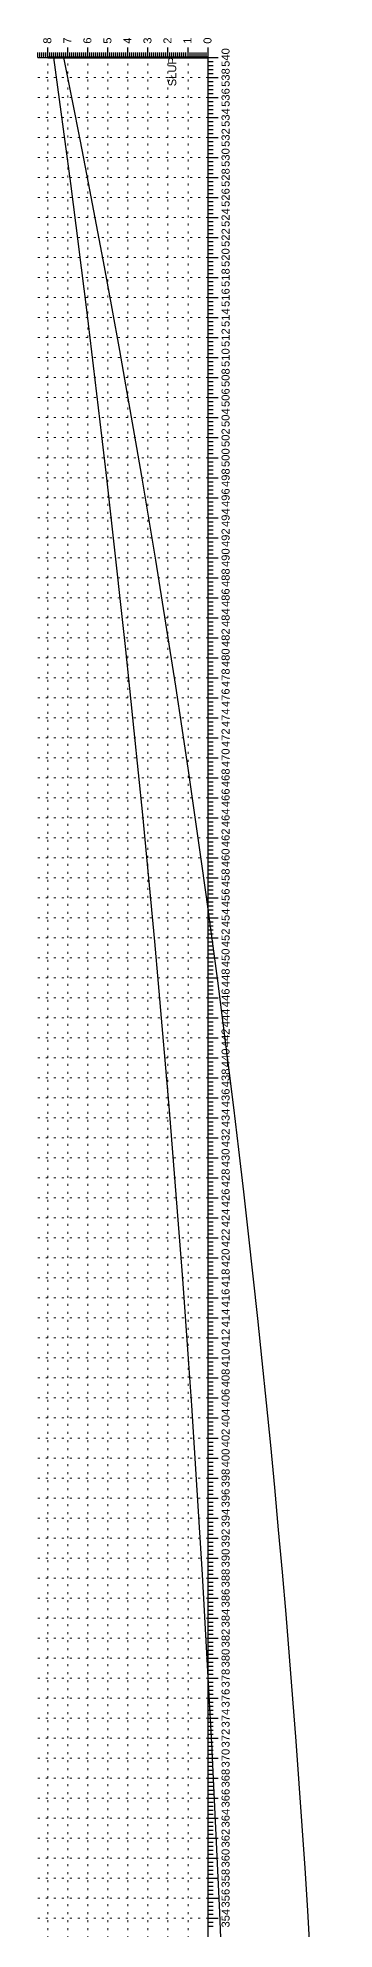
# Model space of a CAD drawing. Header units: inches. Extents: x -863 to 1426, y 1206 to 1480.
# Drawn here: x 420.5 to 435.3, y 1384.4 to 1479 of the extents above; entities that cross this region are included whole.
import ezdxf
from ezdxf.enums import TextEntityAlignment as Align

# ---------------------------------------------------------------- set-up
doc = ezdxf.new("R2010")
doc.units = ezdxf.units.IN
doc.header["$MEASUREMENT"] = 0
doc.linetypes.add('ACAD_ISO07W100', pattern=[3, 0, -3])
doc.styles.get("Standard").update_dxf_attribs({"font": 'arial.ttf'})

msp = doc.modelspace()

# ---------------------------------------------------------------- linework, layer by layer
for p, q in [((420.482, 1477.989), (420.482, 1478.239)), ((420.482, 1477.989), (428.982, 1477.989)), ((420.582, 1477.989), (420.582, 1478.239)), ((420.682, 1477.989), (420.682, 1478.239)), ((420.782, 1477.989), (420.782, 1478.239)), ((420.882, 1477.989), (420.882, 1478.239)), ((420.982, 1477.989), (420.982, 1478.489)), ((421.082, 1477.989), (421.082, 1478.239)), ((421.182, 1477.989), (421.182, 1478.239)), ((421.282, 1477.989), (421.282, 1478.239)), ((421.382, 1477.989), (421.382, 1478.239)), ((421.482, 1477.989), (421.482, 1478.239)), ((421.582, 1477.989), (421.582, 1478.239)), ((421.682, 1477.989), (421.682, 1478.239)), ((421.782, 1477.989), (421.782, 1478.239)), ((421.882, 1477.989), (421.882, 1478.239)), ((421.982, 1477.989), (421.982, 1478.489)), ((422.082, 1477.989), (422.082, 1478.239)), ((422.182, 1477.989), (422.182, 1478.239)), ((422.282, 1477.989), (422.282, 1478.239)), ((422.382, 1477.989), (422.382, 1478.239)), ((422.482, 1477.989), (422.482, 1478.239)), ((422.582, 1477.989), (422.582, 1478.239)), ((422.682, 1477.989), (422.682, 1478.239)), ((422.782, 1477.989), (422.782, 1478.239)), ((422.882, 1477.989), (422.882, 1478.239)), ((422.982, 1477.989), (422.982, 1478.489)), ((423.082, 1477.989), (423.082, 1478.239)), ((423.182, 1477.989), (423.182, 1478.239)), ((423.282, 1477.989), (423.282, 1478.239)), ((423.382, 1477.989), (423.382, 1478.239)), ((423.482, 1477.989), (423.482, 1478.239)), ((423.582, 1477.989), (423.582, 1478.239)), ((423.682, 1477.989), (423.682, 1478.239)), ((423.782, 1477.989), (423.782, 1478.239)), ((423.882, 1477.989), (423.882, 1478.239)), ((423.982, 1477.989), (423.982, 1478.489)), ((424.082, 1477.989), (424.082, 1478.239)), ((424.182, 1477.989), (424.182, 1478.239)), ((424.282, 1477.989), (424.282, 1478.239)), ((424.382, 1477.989), (424.382, 1478.239)), ((424.482, 1477.989), (424.482, 1478.239)), ((424.582, 1477.989), (424.582, 1478.239)), ((424.682, 1477.989), (424.682, 1478.239)), ((424.782, 1477.989), (424.782, 1478.239)), ((424.882, 1477.989), (424.882, 1478.239)), ((424.982, 1477.989), (424.982, 1478.489)), ((425.082, 1477.989), (425.082, 1478.239)), ((425.182, 1477.989), (425.182, 1478.239)), ((425.282, 1477.989), (425.282, 1478.239)), ((425.382, 1477.989), (425.382, 1478.239)), ((425.482, 1477.989), (425.482, 1478.239)), ((425.582, 1477.989), (425.582, 1478.239)), ((425.682, 1477.989), (425.682, 1478.239)), ((425.782, 1477.989), (425.782, 1478.239)), ((425.882, 1477.989), (425.882, 1478.239)), ((425.982, 1477.989), (425.982, 1478.489)), ((426.082, 1477.989), (426.082, 1478.239)), ((426.182, 1477.989), (426.182, 1478.239)), ((426.282, 1477.989), (426.282, 1478.239)), ((426.382, 1477.989), (426.382, 1478.239)), ((426.482, 1477.989), (426.482, 1478.239)), ((426.582, 1477.989), (426.582, 1478.239)), ((426.682, 1477.989), (426.682, 1478.239)), ((426.782, 1477.989), (426.782, 1478.239)), ((426.882, 1477.989), (426.882, 1478.239)), ((426.982, 1477.989), (426.982, 1478.489)), ((427.082, 1477.989), (427.082, 1478.239)), ((427.182, 1477.989), (427.182, 1478.239)), ((427.282, 1477.989), (427.282, 1478.239)), ((427.382, 1477.989), (427.382, 1478.239)), ((427.482, 1477.989), (427.482, 1478.239)), ((427.582, 1477.989), (427.582, 1478.239)), ((427.682, 1477.989), (427.682, 1478.239)), ((427.782, 1477.989), (427.782, 1478.239)), ((427.882, 1477.989), (427.882, 1478.239)), ((427.982, 1477.989), (427.982, 1478.489)), ((428.082, 1477.989), (428.082, 1478.239)), ((428.182, 1477.989), (428.182, 1478.239)), ((428.282, 1477.989), (428.282, 1478.239)), ((428.382, 1477.989), (428.382, 1478.239)), ((428.482, 1477.989), (428.482, 1478.239)), ((428.582, 1477.989), (428.582, 1478.239)), ((428.682, 1477.989), (428.682, 1478.239)), ((428.782, 1477.989), (428.782, 1478.239)), ((428.882, 1477.989), (428.882, 1478.239)), ((428.982, 1477.989), (428.982, 1478.489)), ((428.982, 1207.989), (428.982, 1477.989)), ((428.982, 1477.989), (429.482, 1477.989)), ((428.982, 1477.789), (429.232, 1477.789)), ((428.982, 1477.589), (429.232, 1477.589)), ((428.982, 1477.389), (429.232, 1477.389)), ((428.982, 1477.189), (429.232, 1477.189)), ((428.982, 1476.989), (429.482, 1476.989)), ((428.982, 1476.789), (429.232, 1476.789)), ((428.982, 1476.589), (429.232, 1476.589)), ((428.982, 1476.389), (429.232, 1476.389)), ((428.982, 1476.189), (429.232, 1476.189)), ((428.982, 1475.989), (429.482, 1475.989)), ((428.982, 1475.789), (429.232, 1475.789)), ((428.982, 1475.589), (429.232, 1475.589)), ((428.982, 1475.389), (429.232, 1475.389)), ((428.982, 1475.189), (429.232, 1475.189)), ((428.982, 1474.989), (429.482, 1474.989)), ((428.982, 1474.789), (429.232, 1474.789)), ((428.982, 1474.589), (429.232, 1474.589)), ((428.982, 1474.389), (429.232, 1474.389)), ((428.982, 1474.189), (429.232, 1474.189)), ((428.982, 1473.989), (429.482, 1473.989)), ((428.982, 1473.789), (429.232, 1473.789)), ((428.982, 1473.589), (429.232, 1473.589)), ((428.982, 1473.389), (429.232, 1473.389)), ((428.982, 1473.189), (429.232, 1473.189)), ((428.982, 1472.989), (429.482, 1472.989)), ((428.982, 1472.789), (429.232, 1472.789)), ((428.982, 1472.589), (429.232, 1472.589)), ((428.982, 1472.389), (429.232, 1472.389)), ((428.982, 1472.189), (429.232, 1472.189)), ((428.982, 1471.989), (429.482, 1471.989)), ((428.982, 1471.789), (429.232, 1471.789)), ((428.982, 1471.589), (429.232, 1471.589)), ((428.982, 1471.389), (429.232, 1471.389)), ((428.982, 1471.189), (429.232, 1471.189)), ((428.982, 1470.989), (429.482, 1470.989)), ((428.982, 1470.789), (429.232, 1470.789)), ((428.982, 1470.589), (429.232, 1470.589)), ((428.982, 1470.389), (429.232, 1470.389)), ((428.982, 1470.189), (429.232, 1470.189)), ((428.982, 1469.989), (429.482, 1469.989)), ((428.982, 1469.789), (429.232, 1469.789)), ((428.982, 1469.589), (429.232, 1469.589)), ((428.982, 1469.389), (429.232, 1469.389)), ((428.982, 1469.189), (429.232, 1469.189)), ((428.982, 1468.989), (429.482, 1468.989)), ((428.982, 1468.789), (429.232, 1468.789)), ((428.982, 1468.589), (429.232, 1468.589)), ((428.982, 1468.389), (429.232, 1468.389)), ((428.982, 1468.189), (429.232, 1468.189)), ((428.982, 1467.989), (429.482, 1467.989)), ((428.982, 1467.789), (429.232, 1467.789)), ((428.982, 1467.589), (429.232, 1467.589)), ((428.982, 1467.389), (429.232, 1467.389)), ((428.982, 1467.189), (429.232, 1467.189)), ((428.982, 1466.989), (429.482, 1466.989)), ((428.982, 1466.789), (429.232, 1466.789)), ((428.982, 1466.589), (429.232, 1466.589)), ((428.982, 1466.389), (429.232, 1466.389)), ((428.982, 1466.189), (429.232, 1466.189)), ((428.982, 1465.989), (429.482, 1465.989)), ((428.982, 1465.789), (429.232, 1465.789)), ((428.982, 1465.589), (429.232, 1465.589)), ((428.982, 1465.389), (429.232, 1465.389)), ((428.982, 1465.189), (429.232, 1465.189)), ((428.982, 1464.989), (429.482, 1464.989)), ((428.982, 1464.789), (429.232, 1464.789)), ((428.982, 1464.589), (429.232, 1464.589)), ((428.982, 1464.389), (429.232, 1464.389)), ((428.982, 1464.189), (429.232, 1464.189)), ((428.982, 1463.989), (429.482, 1463.989)), ((428.982, 1463.789), (429.232, 1463.789)), ((428.982, 1463.589), (429.232, 1463.589)), ((428.982, 1463.389), (429.232, 1463.389)), ((428.982, 1463.189), (429.232, 1463.189)), ((428.982, 1462.989), (429.482, 1462.989)), ((428.982, 1462.789), (429.232, 1462.789)), ((428.982, 1462.589), (429.232, 1462.589)), ((428.982, 1462.389), (429.232, 1462.389)), ((428.982, 1462.189), (429.232, 1462.189)), ((428.982, 1461.989), (429.482, 1461.989)), ((428.982, 1461.789), (429.232, 1461.789)), ((428.982, 1461.589), (429.232, 1461.589)), ((428.982, 1461.389), (429.232, 1461.389)), ((428.982, 1461.189), (429.232, 1461.189)), ((428.982, 1460.989), (429.482, 1460.989)), ((428.982, 1460.789), (429.232, 1460.789)), ((428.982, 1460.589), (429.232, 1460.589)), ((428.982, 1460.389), (429.232, 1460.389)), ((428.982, 1460.189), (429.232, 1460.189)), ((428.982, 1459.989), (429.482, 1459.989)), ((428.982, 1459.789), (429.232, 1459.789)), ((428.982, 1459.589), (429.232, 1459.589)), ((428.982, 1459.389), (429.232, 1459.389)), ((428.982, 1459.189), (429.232, 1459.189)), ((428.982, 1458.989), (429.482, 1458.989)), ((428.982, 1458.789), (429.232, 1458.789)), ((428.982, 1458.589), (429.232, 1458.589)), ((428.982, 1458.389), (429.232, 1458.389)), ((428.982, 1458.189), (429.232, 1458.189)), ((428.982, 1457.989), (429.482, 1457.989)), ((428.982, 1457.789), (429.232, 1457.789)), ((428.982, 1457.589), (429.232, 1457.589)), ((428.982, 1457.389), (429.232, 1457.389)), ((428.982, 1457.189), (429.232, 1457.189)), ((428.982, 1456.989), (429.482, 1456.989)), ((428.982, 1456.789), (429.232, 1456.789)), ((428.982, 1456.589), (429.232, 1456.589)), ((428.982, 1456.389), (429.232, 1456.389)), ((428.982, 1456.189), (429.232, 1456.189)), ((428.982, 1455.989), (429.482, 1455.989)), ((428.982, 1455.789), (429.232, 1455.789)), ((428.982, 1455.589), (429.232, 1455.589)), ((428.982, 1455.389), (429.232, 1455.389)), ((428.982, 1455.189), (429.232, 1455.189)), ((428.982, 1454.989), (429.482, 1454.989)), ((428.982, 1454.789), (429.232, 1454.789)), ((428.982, 1454.589), (429.232, 1454.589)), ((428.982, 1454.389), (429.232, 1454.389)), ((428.982, 1454.189), (429.232, 1454.189)), ((428.982, 1453.989), (429.482, 1453.989)), ((428.982, 1453.789), (429.232, 1453.789)), ((428.982, 1453.589), (429.232, 1453.589)), ((428.982, 1453.389), (429.232, 1453.389)), ((428.982, 1453.189), (429.232, 1453.189)), ((428.982, 1452.989), (429.482, 1452.989)), ((428.982, 1452.789), (429.232, 1452.789)), ((428.982, 1452.589), (429.232, 1452.589)), ((428.982, 1452.389), (429.232, 1452.389)), ((428.982, 1452.189), (429.232, 1452.189)), ((428.982, 1451.989), (429.482, 1451.989)), ((428.982, 1451.789), (429.232, 1451.789)), ((428.982, 1451.589), (429.232, 1451.589)), ((428.982, 1451.389), (429.232, 1451.389)), ((428.982, 1451.189), (429.232, 1451.189)), ((428.982, 1450.989), (429.482, 1450.989)), ((428.982, 1450.789), (429.232, 1450.789)), ((428.982, 1450.589), (429.232, 1450.589)), ((428.982, 1450.389), (429.232, 1450.389)), ((428.982, 1450.189), (429.232, 1450.189)), ((428.982, 1449.989), (429.482, 1449.989)), ((428.982, 1449.789), (429.232, 1449.789)), ((428.982, 1449.589), (429.232, 1449.589)), ((428.982, 1449.389), (429.232, 1449.389)), ((428.982, 1449.189), (429.232, 1449.189)), ((428.982, 1448.989), (429.482, 1448.989)), ((428.982, 1448.789), (429.232, 1448.789)), ((428.982, 1448.589), (429.232, 1448.589)), ((428.982, 1448.389), (429.232, 1448.389)), ((428.982, 1448.189), (429.232, 1448.189)), ((428.982, 1447.989), (429.482, 1447.989)), ((428.982, 1447.789), (429.232, 1447.789)), ((428.982, 1447.589), (429.232, 1447.589)), ((428.982, 1447.389), (429.232, 1447.389)), ((428.982, 1447.189), (429.232, 1447.189)), ((428.982, 1446.989), (429.482, 1446.989)), ((428.982, 1446.789), (429.232, 1446.789)), ((428.982, 1446.589), (429.232, 1446.589)), ((428.982, 1446.389), (429.232, 1446.389)), ((428.982, 1446.189), (429.232, 1446.189)), ((428.982, 1445.989), (429.482, 1445.989)), ((428.982, 1445.789), (429.232, 1445.789)), ((428.982, 1445.589), (429.232, 1445.589)), ((428.982, 1445.389), (429.232, 1445.389)), ((428.982, 1445.189), (429.232, 1445.189)), ((428.982, 1444.989), (429.482, 1444.989)), ((428.982, 1444.789), (429.232, 1444.789)), ((428.982, 1444.589), (429.232, 1444.589)), ((428.982, 1444.389), (429.232, 1444.389)), ((428.982, 1444.189), (429.232, 1444.189)), ((428.982, 1443.989), (429.482, 1443.989)), ((428.982, 1443.789), (429.232, 1443.789)), ((428.982, 1443.589), (429.232, 1443.589)), ((428.982, 1443.389), (429.232, 1443.389)), ((428.982, 1443.189), (429.232, 1443.189)), ((428.982, 1442.989), (429.482, 1442.989)), ((428.982, 1442.789), (429.232, 1442.789)), ((428.982, 1442.589), (429.232, 1442.589)), ((428.982, 1442.389), (429.232, 1442.389)), ((428.982, 1442.189), (429.232, 1442.189)), ((428.982, 1441.989), (429.482, 1441.989)), ((428.982, 1441.789), (429.232, 1441.789)), ((428.982, 1441.589), (429.232, 1441.589)), ((428.982, 1441.389), (429.232, 1441.389)), ((428.982, 1441.189), (429.232, 1441.189)), ((428.982, 1440.989), (429.482, 1440.989)), ((428.982, 1440.789), (429.232, 1440.789)), ((428.982, 1440.589), (429.232, 1440.589)), ((428.982, 1440.389), (429.232, 1440.389)), ((428.982, 1440.189), (429.232, 1440.189)), ((428.982, 1439.989), (429.482, 1439.989)), ((428.982, 1439.789), (429.232, 1439.789)), ((428.982, 1439.589), (429.232, 1439.589)), ((428.982, 1439.389), (429.232, 1439.389)), ((428.982, 1439.189), (429.232, 1439.189)), ((428.982, 1438.989), (429.482, 1438.989)), ((428.982, 1438.789), (429.232, 1438.789)), ((428.982, 1438.589), (429.232, 1438.589)), ((428.982, 1438.389), (429.232, 1438.389)), ((428.982, 1438.189), (429.232, 1438.189)), ((428.982, 1437.989), (429.482, 1437.989)), ((428.982, 1437.789), (429.232, 1437.789)), ((428.982, 1437.589), (429.232, 1437.589)), ((428.982, 1437.389), (429.232, 1437.389)), ((428.982, 1437.189), (429.232, 1437.189)), ((428.982, 1436.989), (429.482, 1436.989)), ((428.982, 1436.789), (429.232, 1436.789)), ((428.982, 1436.589), (429.232, 1436.589)), ((428.982, 1436.389), (429.232, 1436.389)), ((428.982, 1436.189), (429.232, 1436.189)), ((428.982, 1435.989), (429.482, 1435.989)), ((428.982, 1435.789), (429.232, 1435.789)), ((428.982, 1435.589), (429.232, 1435.589)), ((428.982, 1435.389), (429.232, 1435.389)), ((428.982, 1435.189), (429.232, 1435.189)), ((428.982, 1434.989), (429.482, 1434.989)), ((428.982, 1434.789), (429.232, 1434.789)), ((428.982, 1434.589), (429.232, 1434.589)), ((428.982, 1434.389), (429.232, 1434.389)), ((428.982, 1434.189), (429.232, 1434.189)), ((428.982, 1433.989), (429.482, 1433.989)), ((428.982, 1433.789), (429.232, 1433.789)), ((428.982, 1433.589), (429.232, 1433.589)), ((428.982, 1433.389), (429.232, 1433.389)), ((428.982, 1433.189), (429.232, 1433.189)), ((428.982, 1432.989), (429.482, 1432.989)), ((428.982, 1432.789), (429.232, 1432.789)), ((428.982, 1432.589), (429.232, 1432.589)), ((428.982, 1432.389), (429.232, 1432.389)), ((428.982, 1432.189), (429.232, 1432.189)), ((428.982, 1431.989), (429.482, 1431.989)), ((428.982, 1431.789), (429.232, 1431.789)), ((428.982, 1431.589), (429.232, 1431.589)), ((428.982, 1431.389), (429.232, 1431.389)), ((428.982, 1431.189), (429.232, 1431.189)), ((428.982, 1430.989), (429.482, 1430.989)), ((428.982, 1430.789), (429.232, 1430.789)), ((428.982, 1430.589), (429.232, 1430.589)), ((428.982, 1430.389), (429.232, 1430.389)), ((428.982, 1430.189), (429.232, 1430.189)), ((428.982, 1429.989), (429.482, 1429.989)), ((428.982, 1429.789), (429.232, 1429.789)), ((428.982, 1429.589), (429.232, 1429.589)), ((428.982, 1429.389), (429.232, 1429.389)), ((428.982, 1429.189), (429.232, 1429.189)), ((428.982, 1428.989), (429.482, 1428.989)), ((428.982, 1428.789), (429.232, 1428.789)), ((428.982, 1428.589), (429.232, 1428.589)), ((428.982, 1428.389), (429.232, 1428.389)), ((428.982, 1428.189), (429.232, 1428.189)), ((428.982, 1427.989), (429.482, 1427.989)), ((428.982, 1427.789), (429.232, 1427.789)), ((428.982, 1427.589), (429.232, 1427.589)), ((428.982, 1427.389), (429.232, 1427.389)), ((428.982, 1427.189), (429.232, 1427.189)), ((428.982, 1426.989), (429.482, 1426.989)), ((428.982, 1426.789), (429.232, 1426.789)), ((428.982, 1426.589), (429.232, 1426.589)), ((428.982, 1426.389), (429.232, 1426.389)), ((428.982, 1426.189), (429.232, 1426.189)), ((428.982, 1425.989), (429.482, 1425.989)), ((428.982, 1425.789), (429.232, 1425.789)), ((428.982, 1425.589), (429.232, 1425.589)), ((428.982, 1425.389), (429.232, 1425.389)), ((428.982, 1425.189), (429.232, 1425.189)), ((428.982, 1424.989), (429.482, 1424.989)), ((428.982, 1424.789), (429.232, 1424.789)), ((428.982, 1424.589), (429.232, 1424.589)), ((428.982, 1424.389), (429.232, 1424.389)), ((428.982, 1424.189), (429.232, 1424.189)), ((428.982, 1423.989), (429.482, 1423.989)), ((428.982, 1423.789), (429.232, 1423.789)), ((428.982, 1423.589), (429.232, 1423.589)), ((428.982, 1423.389), (429.232, 1423.389)), ((428.982, 1423.189), (429.232, 1423.189)), ((428.982, 1422.989), (429.482, 1422.989)), ((428.982, 1422.789), (429.232, 1422.789)), ((428.982, 1422.589), (429.232, 1422.589)), ((428.982, 1422.389), (429.232, 1422.389)), ((428.982, 1422.189), (429.232, 1422.189)), ((428.982, 1421.989), (429.482, 1421.989)), ((428.982, 1421.789), (429.232, 1421.789)), ((428.982, 1421.589), (429.232, 1421.589)), ((428.982, 1421.389), (429.232, 1421.389)), ((428.982, 1421.189), (429.232, 1421.189)), ((428.982, 1420.989), (429.482, 1420.989)), ((428.982, 1420.789), (429.232, 1420.789)), ((428.982, 1420.589), (429.232, 1420.589)), ((428.982, 1420.389), (429.232, 1420.389)), ((428.982, 1420.189), (429.232, 1420.189)), ((428.982, 1419.989), (429.482, 1419.989)), ((428.982, 1419.789), (429.232, 1419.789)), ((428.982, 1419.589), (429.232, 1419.589)), ((428.982, 1419.389), (429.232, 1419.389)), ((428.982, 1419.189), (429.232, 1419.189)), ((428.982, 1418.989), (429.482, 1418.989)), ((428.982, 1418.789), (429.232, 1418.789)), ((428.982, 1418.589), (429.232, 1418.589)), ((428.982, 1418.389), (429.232, 1418.389)), ((428.982, 1418.189), (429.232, 1418.189)), ((428.982, 1417.989), (429.482, 1417.989)), ((428.982, 1417.789), (429.232, 1417.789)), ((428.982, 1417.589), (429.232, 1417.589)), ((428.982, 1417.389), (429.232, 1417.389)), ((428.982, 1417.189), (429.232, 1417.189)), ((428.982, 1416.989), (429.482, 1416.989)), ((428.982, 1416.789), (429.232, 1416.789)), ((428.982, 1416.589), (429.232, 1416.589)), ((428.982, 1416.389), (429.232, 1416.389)), ((428.982, 1416.189), (429.232, 1416.189)), ((428.982, 1415.989), (429.482, 1415.989)), ((428.982, 1415.789), (429.232, 1415.789)), ((428.982, 1415.589), (429.232, 1415.589)), ((428.982, 1415.389), (429.232, 1415.389)), ((428.982, 1415.189), (429.232, 1415.189)), ((428.982, 1414.989), (429.482, 1414.989)), ((428.982, 1414.789), (429.232, 1414.789)), ((428.982, 1414.589), (429.232, 1414.589)), ((428.982, 1414.389), (429.232, 1414.389)), ((428.982, 1414.189), (429.232, 1414.189)), ((428.982, 1413.989), (429.482, 1413.989)), ((428.982, 1413.789), (429.232, 1413.789)), ((428.982, 1413.589), (429.232, 1413.589)), ((428.982, 1413.389), (429.232, 1413.389)), ((428.982, 1413.189), (429.232, 1413.189)), ((428.982, 1412.989), (429.482, 1412.989)), ((428.982, 1412.789), (429.232, 1412.789)), ((428.982, 1412.589), (429.232, 1412.589)), ((428.982, 1412.389), (429.232, 1412.389)), ((428.982, 1412.189), (429.232, 1412.189)), ((428.982, 1411.989), (429.482, 1411.989)), ((428.982, 1411.789), (429.232, 1411.789)), ((428.982, 1411.589), (429.232, 1411.589)), ((428.982, 1411.389), (429.232, 1411.389)), ((428.982, 1411.189), (429.232, 1411.189)), ((428.982, 1410.989), (429.482, 1410.989)), ((428.982, 1410.789), (429.232, 1410.789)), ((428.982, 1410.589), (429.232, 1410.589)), ((428.982, 1410.389), (429.232, 1410.389)), ((428.982, 1410.189), (429.232, 1410.189)), ((428.982, 1409.989), (429.482, 1409.989)), ((428.982, 1409.789), (429.232, 1409.789)), ((428.982, 1409.589), (429.232, 1409.589)), ((428.982, 1409.389), (429.232, 1409.389)), ((428.982, 1409.189), (429.232, 1409.189)), ((428.982, 1408.989), (429.482, 1408.989)), ((428.982, 1408.789), (429.232, 1408.789)), ((428.982, 1408.589), (429.232, 1408.589)), ((428.982, 1408.389), (429.232, 1408.389)), ((428.982, 1408.189), (429.232, 1408.189)), ((428.982, 1407.989), (429.482, 1407.989)), ((428.982, 1407.789), (429.232, 1407.789)), ((428.982, 1407.589), (429.232, 1407.589)), ((428.982, 1407.389), (429.232, 1407.389)), ((428.982, 1407.189), (429.232, 1407.189)), ((428.982, 1406.989), (429.482, 1406.989)), ((428.982, 1406.789), (429.232, 1406.789)), ((428.982, 1406.589), (429.232, 1406.589)), ((428.982, 1406.389), (429.232, 1406.389)), ((428.982, 1406.189), (429.232, 1406.189)), ((428.982, 1405.989), (429.482, 1405.989)), ((428.982, 1405.789), (429.232, 1405.789)), ((428.982, 1405.589), (429.232, 1405.589)), ((428.982, 1405.389), (429.232, 1405.389)), ((428.982, 1405.189), (429.232, 1405.189)), ((428.982, 1404.989), (429.482, 1404.989)), ((428.982, 1404.789), (429.232, 1404.789)), ((428.982, 1404.589), (429.232, 1404.589)), ((428.982, 1404.389), (429.232, 1404.389)), ((428.982, 1404.189), (429.232, 1404.189)), ((428.982, 1403.989), (429.482, 1403.989)), ((428.982, 1403.789), (429.232, 1403.789)), ((428.982, 1403.589), (429.232, 1403.589)), ((428.982, 1403.389), (429.232, 1403.389)), ((428.982, 1403.189), (429.232, 1403.189)), ((428.982, 1402.989), (429.482, 1402.989)), ((428.982, 1402.789), (429.232, 1402.789)), ((428.982, 1402.589), (429.232, 1402.589)), ((428.982, 1402.389), (429.232, 1402.389)), ((428.982, 1402.189), (429.232, 1402.189)), ((428.982, 1401.989), (429.482, 1401.989)), ((428.982, 1401.789), (429.232, 1401.789)), ((428.982, 1401.589), (429.232, 1401.589)), ((428.982, 1401.389), (429.232, 1401.389)), ((428.982, 1401.189), (429.232, 1401.189)), ((428.982, 1400.989), (429.482, 1400.989)), ((428.982, 1400.789), (429.232, 1400.789)), ((428.982, 1400.589), (429.232, 1400.589)), ((428.982, 1400.389), (429.232, 1400.389)), ((428.982, 1400.189), (429.232, 1400.189)), ((428.982, 1399.989), (429.482, 1399.989)), ((428.982, 1399.789), (429.232, 1399.789)), ((428.982, 1399.589), (429.232, 1399.589)), ((428.982, 1399.389), (429.232, 1399.389)), ((428.982, 1399.189), (429.232, 1399.189)), ((428.982, 1398.989), (429.482, 1398.989)), ((428.982, 1398.789), (429.232, 1398.789)), ((428.982, 1398.589), (429.232, 1398.589)), ((428.982, 1398.389), (429.232, 1398.389)), ((428.982, 1398.189), (429.232, 1398.189)), ((428.982, 1397.989), (429.482, 1397.989)), ((428.982, 1397.789), (429.232, 1397.789)), ((428.982, 1397.589), (429.232, 1397.589)), ((428.982, 1397.389), (429.232, 1397.389)), ((428.982, 1397.189), (429.232, 1397.189)), ((428.982, 1396.989), (429.482, 1396.989)), ((428.982, 1396.789), (429.232, 1396.789)), ((428.982, 1396.589), (429.232, 1396.589)), ((428.982, 1396.389), (429.232, 1396.389)), ((428.982, 1396.189), (429.232, 1396.189)), ((428.982, 1395.989), (429.482, 1395.989)), ((428.982, 1395.789), (429.232, 1395.789)), ((428.982, 1395.589), (429.232, 1395.589)), ((428.982, 1395.389), (429.232, 1395.389)), ((428.982, 1395.189), (429.232, 1395.189)), ((428.982, 1394.989), (429.482, 1394.989)), ((428.982, 1394.789), (429.232, 1394.789)), ((428.982, 1394.589), (429.232, 1394.589)), ((428.982, 1394.389), (429.232, 1394.389)), ((428.982, 1394.189), (429.232, 1394.189)), ((428.982, 1393.989), (429.482, 1393.989)), ((428.982, 1393.789), (429.232, 1393.789)), ((428.982, 1393.589), (429.232, 1393.589)), ((428.982, 1393.389), (429.232, 1393.389)), ((428.982, 1393.189), (429.232, 1393.189)), ((428.982, 1392.989), (429.482, 1392.989)), ((428.982, 1392.789), (429.232, 1392.789)), ((428.982, 1392.589), (429.232, 1392.589)), ((428.982, 1392.389), (429.232, 1392.389)), ((428.982, 1392.189), (429.232, 1392.189)), ((428.982, 1391.989), (429.482, 1391.989)), ((428.982, 1391.789), (429.232, 1391.789)), ((428.982, 1391.589), (429.232, 1391.589)), ((428.982, 1391.389), (429.232, 1391.389)), ((428.982, 1391.189), (429.232, 1391.189)), ((428.982, 1390.989), (429.482, 1390.989)), ((428.982, 1390.789), (429.232, 1390.789)), ((428.982, 1390.589), (429.232, 1390.589)), ((428.982, 1390.389), (429.232, 1390.389)), ((428.982, 1390.189), (429.232, 1390.189)), ((428.982, 1389.989), (429.482, 1389.989)), ((428.982, 1389.789), (429.232, 1389.789)), ((428.982, 1389.589), (429.232, 1389.589)), ((428.982, 1389.389), (429.232, 1389.389)), ((428.982, 1389.189), (429.232, 1389.189)), ((428.982, 1388.989), (429.482, 1388.989)), ((428.982, 1388.789), (429.232, 1388.789)), ((428.982, 1388.589), (429.232, 1388.589)), ((428.982, 1388.389), (429.232, 1388.389)), ((428.982, 1388.189), (429.232, 1388.189)), ((428.982, 1387.989), (429.482, 1387.989)), ((428.982, 1387.789), (429.232, 1387.789)), ((428.982, 1387.589), (429.232, 1387.589)), ((428.982, 1387.389), (429.232, 1387.389)), ((428.982, 1387.189), (429.232, 1387.189)), ((428.982, 1386.989), (429.482, 1386.989)), ((428.982, 1386.789), (429.232, 1386.789)), ((428.982, 1386.589), (429.232, 1386.589)), ((428.982, 1386.389), (429.232, 1386.389)), ((428.982, 1386.189), (429.232, 1386.189)), ((428.982, 1385.989), (429.482, 1385.989)), ((428.982, 1385.789), (429.232, 1385.789)), ((428.982, 1385.589), (429.232, 1385.589)), ((428.982, 1385.389), (429.232, 1385.389)), ((428.982, 1385.189), (429.232, 1385.189)), ((428.982, 1384.989), (429.482, 1384.989)), ((428.982, 1384.789), (429.232, 1384.789)), ((428.982, 1384.589), (429.232, 1384.589))]:
    msp.add_line(p, q)
at = {"linetype": 'ACAD_ISO07W100', "lineweight": 15, "ltscale": 0.1}
for p, q in [((428.982, 1477.989), (420.482, 1477.989)), ((420.982, 1207.989), (420.982, 1477.989)), ((421.982, 1207.989), (421.982, 1477.989)), ((422.982, 1207.989), (422.982, 1477.989)), ((423.982, 1207.989), (423.982, 1477.989)), ((424.982, 1207.989), (424.982, 1477.989)), ((425.982, 1207.989), (425.982, 1477.989)), ((426.982, 1207.989), (426.982, 1477.989)), ((427.982, 1207.989), (427.982, 1477.989)), ((428.982, 1207.989), (428.982, 1477.989)), ((428.982, 1476.989), (420.482, 1476.989)), ((428.982, 1475.989), (420.482, 1475.989)), ((428.982, 1474.989), (420.482, 1474.989)), ((428.982, 1473.989), (420.482, 1473.989)), ((428.982, 1472.989), (420.482, 1472.989)), ((428.982, 1471.989), (420.482, 1471.989)), ((428.982, 1470.989), (420.482, 1470.989)), ((428.982, 1469.989), (420.482, 1469.989)), ((428.982, 1468.989), (420.482, 1468.989)), ((428.982, 1467.989), (420.482, 1467.989)), ((428.982, 1466.989), (420.482, 1466.989)), ((428.982, 1465.989), (420.482, 1465.989)), ((428.982, 1464.989), (420.482, 1464.989)), ((428.982, 1463.989), (420.482, 1463.989)), ((428.982, 1462.989), (420.482, 1462.989)), ((428.982, 1461.989), (420.482, 1461.989)), ((428.982, 1460.989), (420.482, 1460.989)), ((428.982, 1459.989), (420.482, 1459.989)), ((428.982, 1458.989), (420.482, 1458.989)), ((428.982, 1457.989), (420.482, 1457.989)), ((428.982, 1456.989), (420.482, 1456.989)), ((428.982, 1455.989), (420.482, 1455.989)), ((428.982, 1454.989), (420.482, 1454.989)), ((428.982, 1453.989), (420.482, 1453.989)), ((428.982, 1452.989), (420.482, 1452.989)), ((428.982, 1451.989), (420.482, 1451.989)), ((428.982, 1450.989), (420.482, 1450.989)), ((428.982, 1449.989), (420.482, 1449.989)), ((428.982, 1448.989), (420.482, 1448.989)), ((428.982, 1447.989), (420.482, 1447.989)), ((428.982, 1446.989), (420.482, 1446.989)), ((428.982, 1445.989), (420.482, 1445.989)), ((428.982, 1444.989), (420.482, 1444.989)), ((428.982, 1443.989), (420.482, 1443.989)), ((428.982, 1442.989), (420.482, 1442.989)), ((428.982, 1441.989), (420.482, 1441.989)), ((428.982, 1440.989), (420.482, 1440.989)), ((428.982, 1439.989), (420.482, 1439.989)), ((428.982, 1438.989), (420.482, 1438.989)), ((428.982, 1437.989), (420.482, 1437.989)), ((428.982, 1436.989), (420.482, 1436.989)), ((428.982, 1435.989), (420.482, 1435.989)), ((428.982, 1434.989), (420.482, 1434.989)), ((428.982, 1433.989), (420.482, 1433.989)), ((428.982, 1432.989), (420.482, 1432.989)), ((428.982, 1431.989), (420.482, 1431.989)), ((428.982, 1430.989), (420.482, 1430.989)), ((428.982, 1429.989), (420.482, 1429.989)), ((428.982, 1428.989), (420.482, 1428.989)), ((428.982, 1427.989), (420.482, 1427.989)), ((428.982, 1426.989), (420.482, 1426.989)), ((428.982, 1425.989), (420.482, 1425.989)), ((428.982, 1424.989), (420.482, 1424.989)), ((428.982, 1423.989), (420.482, 1423.989)), ((428.982, 1422.989), (420.482, 1422.989)), ((428.982, 1421.989), (420.482, 1421.989)), ((428.982, 1420.989), (420.482, 1420.989)), ((428.982, 1419.989), (420.482, 1419.989)), ((428.982, 1418.989), (420.482, 1418.989)), ((428.982, 1417.989), (420.482, 1417.989)), ((428.982, 1416.989), (420.482, 1416.989)), ((428.982, 1415.989), (420.482, 1415.989)), ((428.982, 1414.989), (420.482, 1414.989)), ((428.982, 1413.989), (420.482, 1413.989)), ((428.982, 1412.989), (420.482, 1412.989)), ((428.982, 1411.989), (420.482, 1411.989)), ((428.982, 1410.989), (420.482, 1410.989)), ((428.982, 1409.989), (420.482, 1409.989)), ((428.982, 1408.989), (420.482, 1408.989)), ((428.982, 1407.989), (420.482, 1407.989)), ((428.982, 1406.989), (420.482, 1406.989)), ((428.982, 1405.989), (420.482, 1405.989)), ((428.982, 1404.989), (420.482, 1404.989)), ((428.982, 1403.989), (420.482, 1403.989)), ((428.982, 1402.989), (420.482, 1402.989)), ((428.982, 1401.989), (420.482, 1401.989)), ((428.982, 1400.989), (420.482, 1400.989)), ((428.982, 1399.989), (420.482, 1399.989)), ((428.982, 1398.989), (420.482, 1398.989)), ((428.982, 1397.989), (420.482, 1397.989)), ((428.982, 1396.989), (420.482, 1396.989)), ((428.982, 1395.989), (420.482, 1395.989)), ((428.982, 1394.989), (420.482, 1394.989)), ((428.982, 1393.989), (420.482, 1393.989)), ((428.982, 1392.989), (420.482, 1392.989)), ((428.982, 1391.989), (420.482, 1391.989)), ((428.982, 1390.989), (420.482, 1390.989)), ((428.982, 1389.989), (420.482, 1389.989)), ((428.982, 1388.989), (420.482, 1388.989)), ((428.982, 1387.989), (420.482, 1387.989)), ((428.982, 1386.989), (420.482, 1386.989)), ((428.982, 1385.989), (420.482, 1385.989)), ((428.982, 1384.989), (420.482, 1384.989))]:
    msp.add_line(p, q, dxfattribs=at)
at = {"lineweight": 100}
msp.add_line((428.982, 1477.989), (420.982, 1477.989), dxfattribs=at)
at = {"lineweight": 30}
msp.add_arc((-566.775, 1342.989), 997.237, 352.219751, 7.780249, dxfattribs=at)
at = {"color": 3, "lineweight": 30}
msp.add_arc((-246.468, 1342.989), 681.75, 348.578814, 11.421186, dxfattribs=at)

# ---------------------------------------------------------------- texts
for s, p in [('8', (421.156, 1478.679)), ('7', (422.156, 1478.679)), ('6', (423.156, 1478.679)), ('5', (424.156, 1478.679)), ('4', (425.156, 1478.679)), ('3', (426.156, 1478.679)), ('2', (427.156, 1478.679)), ('1', (428.156, 1478.679)), ('0', (429.156, 1478.679))]:
    msp.add_text(s, height=0.4, rotation=90).set_placement(p)
for s, p in [('540', (430.058, 1477.989)), ('538', (430.058, 1476.989)), ('536', (430.058, 1475.989)), ('534', (430.058, 1474.989)), ('532', (430.058, 1473.989)), ('530', (430.058, 1472.989)), ('528', (430.058, 1471.989)), ('526', (430.058, 1470.989)), ('524', (430.058, 1469.989)), ('522', (430.058, 1468.989)), ('520', (430.058, 1467.989)), ('518', (430.058, 1466.989)), ('516', (430.058, 1465.989)), ('514', (430.058, 1464.989)), ('512', (430.058, 1463.989)), ('510', (430.058, 1462.989)), ('508', (430.058, 1461.989)), ('506', (430.058, 1460.989)), ('504', (430.058, 1459.989)), ('502', (430.058, 1458.989)), ('500', (430.058, 1457.989)), ('498', (430.058, 1456.989)), ('496', (430.058, 1455.989)), ('494', (430.058, 1454.989)), ('492', (430.058, 1453.989)), ('490', (430.058, 1452.989)), ('488', (430.058, 1451.989)), ('486', (430.058, 1450.989)), ('484', (430.058, 1449.989)), ('482', (430.058, 1448.989)), ('480', (430.058, 1447.989)), ('478', (430.058, 1446.989)), ('476', (430.058, 1445.989)), ('474', (430.058, 1444.989)), ('472', (430.058, 1443.989)), ('470', (430.058, 1442.989)), ('468', (430.058, 1441.989)), ('466', (430.058, 1440.989)), ('464', (430.058, 1439.989)), ('462', (430.058, 1438.989)), ('460', (430.058, 1437.989)), ('458', (430.058, 1436.989)), ('456', (430.058, 1435.989)), ('454', (430.058, 1434.989)), ('452', (430.058, 1433.989)), ('450', (430.058, 1432.989)), ('448', (430.058, 1431.989)), ('446', (430.058, 1430.989)), ('444', (430.058, 1429.989)), ('442', (430.058, 1428.989)), ('440', (430.058, 1427.989)), ('438', (430.058, 1426.989)), ('436', (430.058, 1425.989)), ('434', (430.058, 1424.989)), ('432', (430.058, 1423.989)), ('430', (430.058, 1422.989)), ('428', (430.058, 1421.989)), ('426', (430.058, 1420.989)), ('424', (430.058, 1419.989)), ('422', (430.058, 1418.989)), ('420', (430.058, 1417.989)), ('418', (430.058, 1416.989)), ('416', (430.058, 1415.989)), ('414', (430.058, 1414.989)), ('412', (430.058, 1413.989)), ('410', (430.058, 1412.989)), ('408', (430.058, 1411.989)), ('406', (430.058, 1410.989)), ('404', (430.058, 1409.989)), ('402', (430.058, 1408.989)), ('400', (430.058, 1407.989)), ('398', (430.058, 1406.989)), ('396', (430.058, 1405.989)), ('394', (430.058, 1404.989)), ('392', (430.058, 1403.989)), ('390', (430.058, 1402.989)), ('388', (430.058, 1401.989)), ('386', (430.058, 1400.989)), ('384', (430.058, 1399.989)), ('382', (430.058, 1398.989)), ('380', (430.058, 1397.989)), ('378', (430.058, 1396.989)), ('376', (430.058, 1395.989)), ('374', (430.058, 1394.989)), ('372', (430.058, 1393.989)), ('370', (430.058, 1392.989)), ('368', (430.058, 1391.989)), ('366', (430.058, 1390.989)), ('364', (430.058, 1389.989)), ('362', (430.058, 1388.989)), ('360', (430.058, 1387.989)), ('358', (430.058, 1386.989)), ('356', (430.058, 1385.989)), ('354', (430.058, 1384.989))]:
    msp.add_text(s, height=0.4, rotation=90).set_placement(p, align=Align.CENTER)
at = {"insert": (427.196, 1477.281), "char_height": 0.4, "width": 1.537, "attachment_point": 5, "rotation": 90}
msp.add_mtext('SŁUP', dxfattribs=at)

doc.saveas('drawing.dxf')
